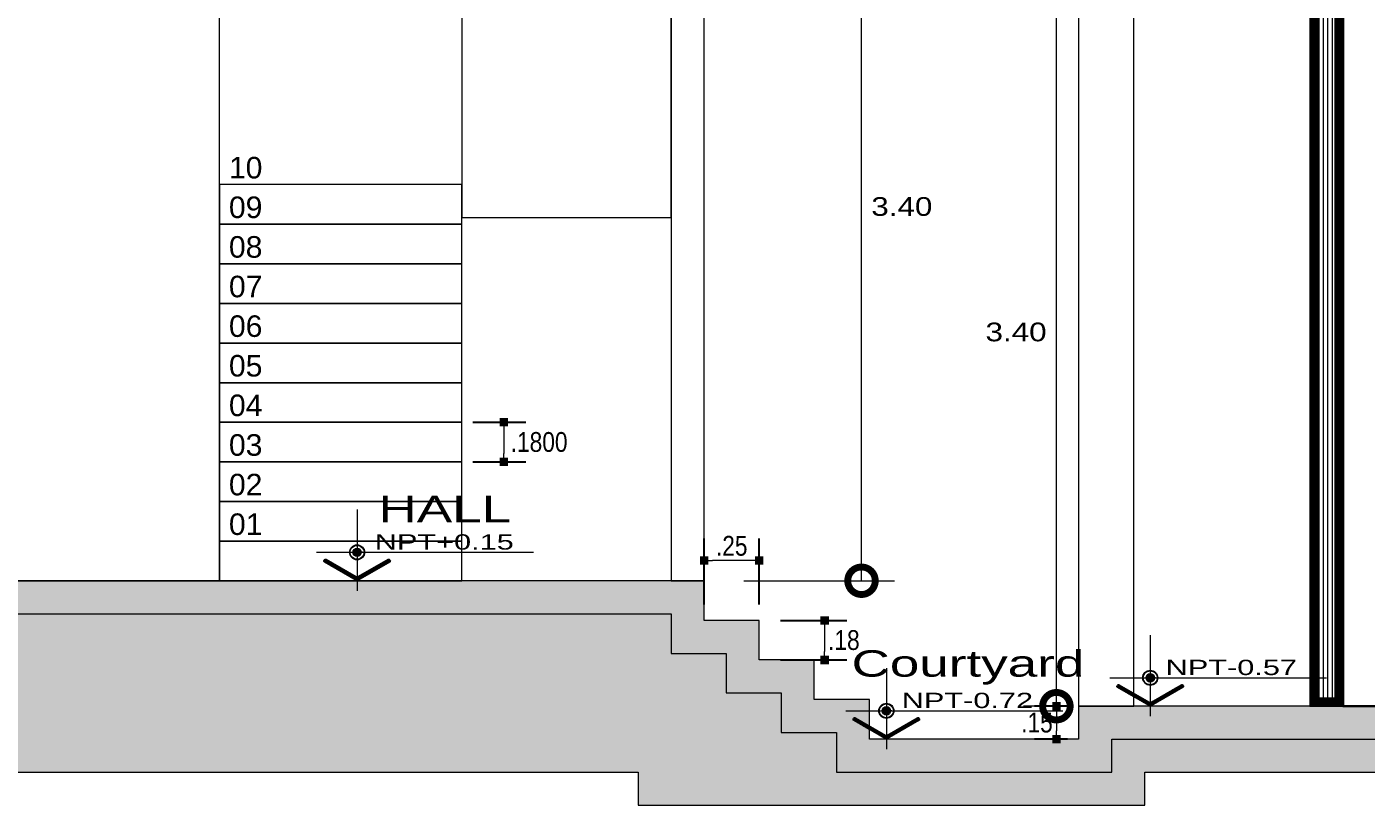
# Model space of a CAD drawing. Header units: millimetres. Extents: x 1555 to 3397, y 790 to 1592.
# Drawn here: x 1720.1 to 1726.18, y 804.46 to 808 of the extents above; entities that cross this region are included whole.
import ezdxf
from ezdxf.enums import TextEntityAlignment as Align

# ---------------------------------------------------------------- set-up
doc = ezdxf.new("R2010")
doc.units = ezdxf.units.MM
doc.layers.get('0').update_dxf_attribs({"lineweight": 5})
doc.layers.get('Defpoints').update_dxf_attribs({"lineweight": 5})
for name, color, linetype, lineweight in [('0-Hach de Muro Alto', 145, 'Continuous', 5), ('0-Muro Alto', 145, 'Continuous', 5), ('02', 2, 'Continuous', 5), ('CONCRETO', 139, 'Continuous', 9), ('COTAS', 7, 'Continuous', 9), ('COTAS-01', 7, 'Continuous', 15), ('MURO ELEV', 7, 'Continuous', 20), ('PISO LM02', 250, 'Continuous', 18), ('SOMBRA01', 250, 'Continuous', 20), ('TEXT2', 7, 'Continuous', 9), ('TEXTURA VARIOS', 251, 'Continuous', 9)]:
    doc.layers.add(name, color=color, linetype=linetype, lineweight=lineweight)
for name, color, linetype, lineweight, true_color in [('COLUMNA ELEVACION', 7, 'Continuous', 9, 0x44484a), ('CONCRETO DE  N.P.T.', 7, 'Continuous', 20, 0x4a4747), ('FLECHAS NPT', 7, 'Continuous', 13, 0x51594d), ('HACH TERRENO NATURAL', 7, 'Continuous', 9, 0x99502e), ('MURO INTERIOR 01', 7, 'Continuous', 30, 0x4b4d46), ('RELLENO DE MURO CORTE', 7, 'Continuous', 5, 0x5b605f), ('TEXTO-PASOS', 7, 'Continuous', 25, 0xb15430), ('TEXTOS NPT', 7, 'Continuous', 5, 0x54254a)]:
    doc.layers.add(name, color=color, linetype=linetype, lineweight=lineweight, true_color=true_color)
doc.styles.add('A-1', font='swissel.ttf', dxfattribs={"height": 0.075})
doc.styles.add('DETALLES', font='techl___.ttf')
doc.styles.add('STYLE1-50EJES', font='swissel.ttf', dxfattribs={"width": 1.2, "height": 0.085})
doc.styles.add('TEXTO-AMBIENTES', font='GOTHIC.TTF', dxfattribs={"width": 1.5, "height": 0.125})
doc.dimstyles.new('50$0', dxfattribs={"dimscale": 0, "dimtxt": 0.09, "dimasz": 0.038, "dimexe": 0.1, "dimexo": 0.05, "dimgap": 0.02, "dimtad": 2, "dimtih": 1, "dimtoh": 1, "dimlfac": -1, "dimzin": 4, "dimdsep": 46, "dimtxsty": 'DETALLES', "dimblk": 'BOXFILLED', "dimcen": 2.5, "dimclrd": 256, "dimclre": 256, "dimclrt": 256, "dimazin": 0, "dimtfac": 1, "dimtmove": 0, "dimatfit": 2, "dimldrblk": 'DOT', "dimfxl": 0.2, "dimfxlon": 1, "dimtolj": 1, "dimtzin": 0, "dimlwd": -1, "dimarcsym": 0})
doc.dimstyles.new('DIM-1-50ejes', dxfattribs={"dimtxt": 0.085, "dimasz": 0.25, "dimexe": 0.15, "dimexo": 0.18, "dimgap": 0.03, "dimtad": 2, "dimtih": 1, "dimtoh": 1, "dimzin": 0, "dimdsep": 46, "dimtxsty": 'STYLE1-50EJES', "dimblk1": 'DOTSMALL', "dimblk2": 'DOTSMALL', "dimsah": 1, "dimcen": 2.75, "dimclrd": 256, "dimclre": 256, "dimclrt": 256, "dimazin": 0, "dimtfac": 1, "dimtix": 1, "dimtmove": 0, "dimatfit": 3, "dimldrblk": 'DOTSMALL', "dimfxl": 1, "dimfxlon": 1, "dimtolj": 1, "dimtzin": 0, "dimlwd": -1, "dimlwe": -1, "dimarcsym": 0})

# ---------------------------------------------------------------- blocks, each defined once
blk = doc.blocks.new('_BOXFILLED')
at = {"color": 0, "linetype": 'ByBlock'}
blk.add_line((-0.5, 0), (-1, 0), dxfattribs=at)
blk.add_solid([(-0.5, 0.5), (0.5, 0.5), (-0.5, -0.5), (0.5, -0.5)], dxfattribs=at)
blk = doc.blocks.new('*D467')
at = {"layer": 'COTAS-01', "lineweight": -2, "transparency": 16777216}
for p, q in [((1723.1746, 805.3728), (1723.1746, 805.6728)), ((1723.4246, 805.3728), (1723.4246, 805.6728))]:
    blk.add_line(p, q, dxfattribs=at)
at = {"layer": 'COTAS-01', "transparency": 16777216}
blk.add_line((1723.3866, 805.5728), (1723.2126, 805.5728), dxfattribs=at)
at = {"layer": 'Defpoints', "color": 0, "transparency": 16777216}
for p in [(1723.1746, 805.5728), (1723.1746, 805.3005), (1723.4246, 805.3005)]:
    blk.add_point(p, dxfattribs=at)
at = {"layer": 'COTAS-01', "transparency": 16777216, "xscale": 0.038, "yscale": 0.038, "zscale": 0.038, "rotation": 180}
blk.add_blockref('_BOXFILLED', (1723.1746, 805.5728), dxfattribs=at)
at = {"layer": 'COTAS-01', "transparency": 16777216, "xscale": 0.038, "yscale": 0.038, "zscale": 0.038}
blk.add_blockref('_BOXFILLED', (1723.4246, 805.5728), dxfattribs=at)
at = {"layer": 'COTAS-01', "transparency": 16777216, "insert": (1723.2996, 805.6388), "char_height": 0.09, "attachment_point": 5, "style": 'DETALLES'}
blk.add_mtext('\\A1;.25', dxfattribs=at)
blk = doc.blocks.new('_Dot')
at = {"layer": '02', "color": 0, "lineweight": -2}
blk.add_line((-0.5, 0), (-1, 0), dxfattribs=at)
at = {"layer": '02', "color": 0, "const_width": 0.5}
blk.add_lwpolyline([(-0.25, 0, 1), (0.25, 0, 1)], format="xyb", close=True, dxfattribs=at)
blk = doc.blocks.new('*D468')
at = {"layer": 'COTAS-01', "lineweight": -2, "transparency": 16777216}
for p, q in [((1723.5215, 805.3005), (1723.8215, 805.3005)), ((1723.5215, 805.1205), (1723.8215, 805.1205))]:
    blk.add_line(p, q, dxfattribs=at)
at = {"layer": 'COTAS-01', "transparency": 16777216}
blk.add_line((1723.7215, 805.2625), (1723.7215, 805.1585), dxfattribs=at)
at = {"layer": 'Defpoints', "color": 0, "transparency": 16777216}
for p in [(1723.4246, 805.3005), (1723.4246, 805.1205), (1723.7215, 805.1205)]:
    blk.add_point(p, dxfattribs=at)
at = {"layer": 'COTAS-01', "transparency": 16777216, "xscale": 0.038, "yscale": 0.038, "zscale": 0.038}
for p, rotation in [((1723.7215, 805.3005), 90), ((1723.7215, 805.1205), 270)]:
    blk.add_blockref('_BOXFILLED', p, dxfattribs=dict(at, rotation=rotation))
at = {"layer": 'COTAS-01', "transparency": 16777216, "insert": (1723.8088, 805.2105), "char_height": 0.09, "attachment_point": 5, "style": 'DETALLES'}
blk.add_mtext('\\A1;.18', dxfattribs=at)
blk = doc.blocks.new('*D469')
at = {"layer": 'COTAS-01', "lineweight": -2, "transparency": 16777216}
for p, q in [((1724.8246, 804.9105), (1724.6735, 804.9105)), ((1724.8246, 804.7605), (1724.6735, 804.7605))]:
    blk.add_line(p, q, dxfattribs=at)
at = {"layer": 'COTAS-01', "transparency": 16777216}
blk.add_line((1724.7735, 804.8725), (1724.7735, 804.7985), dxfattribs=at)
at = {"layer": 'Defpoints', "color": 0, "transparency": 16777216}
for p in [(1724.8746, 804.9105), (1724.7735, 804.7605), (1724.8746, 804.7605)]:
    blk.add_point(p, dxfattribs=at)
at = {"layer": 'COTAS-01', "transparency": 16777216, "xscale": 0.038, "yscale": 0.038, "zscale": 0.038}
for p, rotation in [((1724.7735, 804.9105), 90), ((1724.7735, 804.7605), 270)]:
    blk.add_blockref('_BOXFILLED', p, dxfattribs=dict(at, rotation=rotation))
at = {"layer": 'COTAS-01', "transparency": 16777216, "insert": (1724.6853, 804.8355), "char_height": 0.09, "attachment_point": 5, "style": 'DETALLES'}
blk.add_mtext('\\A1;.15', dxfattribs=at)
blk = doc.blocks.new('*D470')
at = {"layer": 'COTAS-01', "lineweight": -2, "transparency": 16777216}
for p, q in [((1722.1246, 806.2005), (1722.3656, 806.2005)), ((1722.1246, 806.0205), (1722.3656, 806.0205))]:
    blk.add_line(p, q, dxfattribs=at)
at = {"layer": 'COTAS-01', "transparency": 16777216}
blk.add_line((1722.2656, 806.1625), (1722.2656, 806.0585), dxfattribs=at)
at = {"layer": 'Defpoints', "color": 0, "transparency": 16777216}
for p in [(1722.0746, 806.2005), (1722.0746, 806.0205), (1722.2656, 806.0205)]:
    blk.add_point(p, dxfattribs=at)
at = {"layer": 'COTAS-01', "transparency": 16777216, "xscale": 0.038, "yscale": 0.038, "zscale": 0.038}
for p, rotation in [((1722.2656, 806.2005), 90), ((1722.2656, 806.0205), 270)]:
    blk.add_blockref('_BOXFILLED', p, dxfattribs=dict(at, rotation=rotation))
at = {"layer": 'COTAS-01', "transparency": 16777216, "insert": (1722.4253, 806.1105), "char_height": 0.09, "attachment_point": 5, "style": 'DETALLES'}
blk.add_mtext('\\A1;.1800', dxfattribs=at)
blk = doc.blocks.new('_DOTSMALL')
at = {"color": 0, "linetype": 'ByBlock', "const_width": 0.5}
blk.add_lwpolyline([(-0.0625, 0, 1), (0.0625, 0, 1)], format="xyb", close=True, dxfattribs=at)
blk = doc.blocks.new('*D471')
at = {"layer": 'COTAS', "transparency": 16777216}
for p, q in [((1723.3546, 808.8805), (1724.0388, 808.8805)), ((1723.8888, 805.4805), (1723.8888, 808.8805)), ((1723.3546, 805.4805), (1724.0388, 805.4805))]:
    blk.add_line(p, q, dxfattribs=at)
at = {"layer": 'Defpoints', "color": 0, "transparency": 16777216}
for p in [(1723.1746, 808.8805), (1723.8888, 808.8805), (1723.1746, 805.4805)]:
    blk.add_point(p, dxfattribs=at)
at = {"layer": 'COTAS', "transparency": 16777216, "xscale": 0.25, "yscale": 0.25, "zscale": 0.25}
for p, rotation in [((1723.8888, 808.8805), 90), ((1723.8888, 805.4805), 270)]:
    blk.add_blockref('_DOTSMALL', p, dxfattribs=dict(at, rotation=rotation))
at = {"layer": 'COTAS', "transparency": 16777216, "insert": (1724.0719, 807.1805), "char_height": 0.085, "attachment_point": 5, "style": 'STYLE1-50EJES'}
blk.add_mtext('\\A1;3.40', dxfattribs=at)
blk = doc.blocks.new('*D516')
at = {"layer": 'COTAS', "transparency": 16777216}
for p, q in [((1724.7735, 808.3105), (1724.6235, 808.3105)), ((1724.7735, 804.9105), (1724.7735, 808.3105)), ((1724.7735, 804.9105), (1724.6235, 804.9105))]:
    blk.add_line(p, q, dxfattribs=at)
at = {"layer": 'Defpoints', "color": 0, "transparency": 16777216}
for p in [(1724.7735, 808.3105), (1724.8746, 808.3105), (1724.8746, 804.9105)]:
    blk.add_point(p, dxfattribs=at)
at = {"layer": 'COTAS', "transparency": 16777216, "xscale": 0.25, "yscale": 0.25, "zscale": 0.25}
for p, rotation in [((1724.7735, 808.3105), 90), ((1724.7735, 804.9105), 270)]:
    blk.add_blockref('_DOTSMALL', p, dxfattribs=dict(at, rotation=rotation))
at = {"layer": 'COTAS', "transparency": 16777216, "insert": (1724.5904, 806.6105), "char_height": 0.085, "attachment_point": 5, "style": 'STYLE1-50EJES'}
blk.add_mtext('\\A1;3.40', dxfattribs=at)

msp = doc.modelspace()

# ---------------------------------------------------------------- hatches: boundary and pattern name
at = {"layer": 'CONCRETO', "ltscale": 0.05}
h = msp.add_hatch(dxfattribs=at)
h.set_pattern_fill('CONCRT,_O', color=256, scale=0.08, angle=75, pattern_type=2)
h.set_pattern_definition([(75, (832.40237, -700.64873), (-0.0565685425, 0.0979795897), [0.004, -0.028, 0, -0.04, 0, -0.008]), (75, (832.37919, -700.64252), (-0.0565685425, 0.0979795897), [0, -0.028, 0.004, -0.04, 0, -0.008]), (75, (832.36373, -700.63838), (-0.0565685425, 0.0979795897), [0, -0.032, 0, -0.036, 0.004, -0.008]), (75, (832.33282, -700.6301), (-0.0565685425, 0.0979795897), [0, -0.032, 0.004, -0.036, 0, -0.008]), (165, (832.40623, -700.64977), (-0.0979795897, -0.0565685425), [0.004, -0.076]), (165, (832.414516, -700.61886), (-0.0979795897, -0.0565685425), [-0.028, 0.004, -0.024, 0, -0.02, 0.004]), (165, (832.42487, -700.58022), (-0.0979795897, -0.0565685425), [0, -0.04, 0.004, -0.02, 0, -0.016]), (165, (832.408304, -700.64204), (-0.0489897949, -0.02828427125), [0, -0.012, 0, -0.012, 0, -0.016]), (165, (832.40651, -700.63328), (-0.0489897949, -0.02828427125), [0, -0.016, 0, -0.012, 0, -0.012]), (165, (832.412445, -700.626587), (-0.0489897949, -0.02828427125), [0, -0.016, 0, -0.016, 0, -0.008]), (165, (832.40886, -700.60906), (-0.0489897949, -0.02828427125), [0, -0.012, 0, -0.016, 0, -0.012]), (120, (832.406234, -700.64977), (-0.077274066, 0.0207055236), [0.0056568, -0.03394112, 0.0056568, -0.0678823648]), (210, (832.414516, -700.61886), (-0.077274066, 0.0207055236), [-0.056568, 0.0056568, -0.0452554848, 0.0056568])])
h.paths.add_polyline_path([(1729.8746, 804.86055), (1724.9246, 804.86055), (1724.9246, 804.71055), (1723.8746, 804.71055), (1723.8746, 804.89055), (1723.6246, 804.89055), (1723.6246, 805.07055), (1723.3746, 805.07055), (1723.3746, 805.25055), (1723.1246, 805.25055), (1723.1246, 805.43055), (1711.9746, 805.43055), (1711.9746, 805.33055), (1723.0246, 805.33055), (1723.0246, 805.15055), (1723.2746, 805.15055), (1723.2746, 804.97055), (1723.5246, 804.97055), (1723.5246, 804.79055), (1723.7746, 804.79055), (1723.7746, 804.61055), (1725.0246, 804.61055), (1725.0246, 804.76055), (1729.8746, 804.76055)])
at = {"layer": 'CONCRETO DE  N.P.T.', "ltscale": 0.05}
h = msp.add_hatch(dxfattribs=at)
h.set_pattern_fill('SAND,_O', color=256, scale=0.05, pattern_type=2)
h.set_pattern_definition([(0, (832.263897, -700.108236), (0.0295, 0.0215), [0, -0.012, 0, -0.016, 0, -0.028]), (10, (832.284397, -700.085236), (0.01654435144, 0.0415034268), [0, -0.031, 0, -0.007, 0, -0.0265]), (20, (832.267397, -700.090236), (0.0105370084, 0.0485306239), [0, -0.0215, 0, -0.0145, 0, -0.0315]), (30, (832.286897, -700.095236), (0.0011865335, 0.0399448637), [0, -0.028, 0, -0.0355, 0, -0.0255]), (40, (832.278397, -700.100236), (0.01400418, 0.04242797358), [0, -0.0205, 0, -0.0165, 0, -0.0285]), (50, (832.299397, -700.105236), (-0.00770419094, 0.03126732227), [0, -0.006, 0, -0.0395, 0, -0.0235]), (60, (832.289897, -700.110236), (-0.007511851, 0.05398909236), [0, -0.0075, 0, -0.0235, 0, -0.027]), (70, (832.277897, -700.115236), (-0.01408848712, 0.02853970095), [0, -0.014, 0, -0.016, 0, -0.0365]), (80, (832.281397, -700.120236), (-0.01709383663, 0.03550775618), [0, -0.018, 0, -0.0215]), (90, (832.302897, -700.125236), (-0.0335, 0.023), [0, -0.0275, 0, -0.0155, 0, -0.0365]), (100, (832.260897, -700.120236), (-0.0302947045, 0.01344361854), [0, -0.014, 0, -0.029, 0, -0.033]), (110, (832.265897, -700.115236), (-0.0313622299, 0.0247671261), [0, -0.024, 0, -0.019, 0, -0.0265]), (120, (832.270897, -700.110236), (-0.0445967875, 0.01524390183), [0, -0.033, 0, -0.0105, 0, -0.038]), (130, (832.275897, -700.105236), (-0.0330326731, -0.00030415074), [0, -0.019, 0, -0.007, 0, -0.039]), (140, (832.280897, -700.100236), (-0.0519419007, -0.0066737509), [0, -0.0055, 0, -0.029, 0, -0.024]), (150, (832.285897, -700.095236), (-0.0401996732, -0.0166278764), [0, -0.014, 0, -0.0165, 0, -0.032]), (160, (832.290897, -700.090236), (-0.0494754931, -0.0277520374), [0, -0.0295, 0, -0.012, 0, -0.0205]), (170, (832.295897, -700.085236), (-0.02423954834, -0.02517328537), [0, -0.019, 0, -0.011, 0, -0.0385])])
h.paths.add_polyline_path([(1711.9746, 805.43055), (1723.1246, 805.43055), (1723.1246, 805.25055), (1723.3746, 805.25055), (1723.3746, 805.07055), (1723.6246, 805.07055), (1723.6246, 804.89055), (1723.8746, 804.89055), (1723.8746, 804.71055), (1724.9246, 804.71055), (1724.9246, 804.86055), (1729.8746, 804.86055), (1729.8746, 804.91055), (1724.8746, 804.91055), (1724.8746, 804.76055), (1723.9246, 804.76055), (1723.9246, 804.94055), (1723.6746, 804.94055), (1723.6746, 805.12055), (1723.4246, 805.12055), (1723.4246, 805.30055), (1723.1746, 805.30055), (1723.1746, 805.48055), (1711.9746, 805.48055)])
at = {"layer": 'FLECHAS NPT'}
h = msp.add_hatch(color=256, dxfattribs=at)
h.paths.add_polyline_path([(1721.59885, 805.59436), (1721.59885, 805.60971), (1721.58351, 805.60971, 0.4142136)])
h.paths.add_polyline_path([(1721.6142, 805.60971), (1721.59885, 805.60971), (1721.59885, 805.59436, 0.4142136)])
h.paths.add_polyline_path([(1721.6142, 805.60971, 0.4142136), (1721.59885, 805.62506), (1721.59885, 805.60971)])
h.paths.add_polyline_path([(1721.59885, 805.60971), (1721.59885, 805.62506, 0.4142136), (1721.58351, 805.60971)])
h = msp.add_hatch(dxfattribs=at)
h.set_pattern_fill('ANSI31', color=256, scale=0.040926, angle=45, style=0)
h.set_pattern_definition([(90, (1684.895328, 811.810302), (0.0051157655, 0), [])])
h.paths.add_polyline_path([(1721.45837, 805.57819, 0.4142136), (1721.44998, 805.57594), (1721.44845, 805.57329, 0.4142136), (1721.4507, 805.5649), (1721.59502, 805.48158, 0.1316525), (1721.59885, 805.48055), (1721.59885, 805.49827, -0.1316525), (1721.59502, 805.4993)])
h.paths.add_polyline_path([(1721.60269, 805.4993, -0.1316525), (1721.59885, 805.49827), (1721.59885, 805.48055, 0.1316525), (1721.60269, 805.48158), (1721.74701, 805.5649, 0.4142136), (1721.74926, 805.57329), (1721.74772, 805.57594, 0.4142136), (1721.73934, 805.57819)])
h = msp.add_hatch(color=256, dxfattribs=at)
h.paths.add_polyline_path([(1725.1996, 805.02436), (1725.1996, 805.03971), (1725.18425, 805.03971, 0.4142136)])
h.paths.add_polyline_path([(1725.21494, 805.03971), (1725.1996, 805.03971), (1725.1996, 805.02436, 0.4142136)])
h.paths.add_polyline_path([(1725.21494, 805.03971, 0.4142136), (1725.1996, 805.05506), (1725.1996, 805.03971)])
h.paths.add_polyline_path([(1725.1996, 805.03971), (1725.1996, 805.05506, 0.4142136), (1725.18425, 805.03971)])
h = msp.add_hatch(dxfattribs=at)
h.set_pattern_fill('ANSI31', color=256, scale=0.040926, angle=45, style=0)
h.set_pattern_definition([(90, (1688.4960713, 811.240302), (0.0051157655, 0), [])])
h.paths.add_polyline_path([(1725.05911, 805.00819, 0.4142136), (1725.05073, 805.00594), (1725.04919, 805.00329, 0.4142136), (1725.05144, 804.9949), (1725.19576, 804.91158, 0.1316525), (1725.1996, 804.91055), (1725.1996, 804.92827, -0.1316525), (1725.19576, 804.9293)])
h.paths.add_polyline_path([(1725.20343, 804.9293, -0.1316525), (1725.1996, 804.92827), (1725.1996, 804.91055, 0.1316525), (1725.20343, 804.91158), (1725.34775, 804.9949, 0.4142136), (1725.35, 805.00329), (1725.34847, 805.00594, 0.4142136), (1725.34008, 805.00819)])
h = msp.add_hatch(dxfattribs=at)
h.set_pattern_fill('ANSI31', color=256, scale=0.040926, angle=45, style=0)
h.set_pattern_definition([(90, (1687.2981147, 811.090302), (0.0051157655, 0), [])])
h.paths.add_polyline_path([(1723.86116, 804.85819, 0.4142136), (1723.85277, 804.85594), (1723.85124, 804.85329, 0.4142136), (1723.85348, 804.8449), (1723.9978, 804.76158, 0.1316525), (1724.00164, 804.76055), (1724.00164, 804.77827, -0.1316525), (1723.9978, 804.7793)])
h.paths.add_polyline_path([(1724.00548, 804.7793, -0.1316525), (1724.00164, 804.77827), (1724.00164, 804.76055, 0.1316525), (1724.00548, 804.76158), (1724.1498, 804.8449, 0.4142136), (1724.15204, 804.85329), (1724.15051, 804.85594, 0.4142136), (1724.14212, 804.85819)])
h = msp.add_hatch(color=256, dxfattribs=at)
h.paths.add_polyline_path([(1724.00164, 804.87436), (1724.00164, 804.88971), (1723.98629, 804.88971, 0.4142136)])
h.paths.add_polyline_path([(1724.01699, 804.88971), (1724.00164, 804.88971), (1724.00164, 804.87436, 0.4142136)])
h.paths.add_polyline_path([(1724.01699, 804.88971, 0.4142136), (1724.00164, 804.90506), (1724.00164, 804.88971)])
h.paths.add_polyline_path([(1724.00164, 804.88971), (1724.00164, 804.90506, 0.4142136), (1723.98629, 804.88971)])
at = {"layer": 'HACH TERRENO NATURAL'}
h = msp.add_hatch(dxfattribs=at)
h.set_pattern_fill('EARTH', color=256, scale=0.04, angle=30, style=0)
h.set_pattern_definition([(30, (-30.55552, 0), (0.092970453, 0.346970453), [0.254, -0.254]), (30, (-30.60315, 0.0825), (0.092970453, 0.346970453), [0.254, -0.254]), (30, (-30.65077, 0.16498), (0.092970453, 0.346970453), [0.254, -0.254]), (120, (-30.63915, 0.20835), (-0.346970453, 0.092970453), [0.254, -0.254]), (120, (-30.55666, 0.25597), (-0.346970453, 0.092970453), [0.254, -0.254]), (120, (-30.47418, 0.3036), (-0.346970453, 0.092970453), [0.254, -0.254])])
h.paths.add_polyline_path([(1723.5246, 804.97055), (1723.2746, 804.97055), (1723.2746, 805.15055), (1723.0246, 805.15055), (1723.0246, 805.33055), (1711.9746, 805.33055), (1711.9746, 805.18055), (1711.1246, 805.18055), (1711.1246, 805.03055), (1710.27849, 805.03055), (1710.27849, 804.88055), (1711.2746, 804.88055), (1711.2746, 805.03055), (1711.9746, 805.03055), (1711.9746, 804.61055), (1722.8746, 804.61055), (1722.8746, 804.46055), (1725.1746, 804.46055), (1725.1746, 804.61055), (1729.8746, 804.61055), (1729.8746, 804.76055), (1725.0246, 804.76055), (1725.0246, 804.61055), (1723.7746, 804.61055), (1723.7746, 804.79055), (1723.5246, 804.79055)])
at = {"layer": 'RELLENO DE MURO CORTE'}
h = msp.add_hatch(dxfattribs=at)
h.set_pattern_fill('_USER', color=256, scale=0.02, angle=90, style=0, pattern_type=0)
h.set_pattern_definition([(90, (5.086321, 24.85458), (-0.02, 1e-18), [])])
h.paths.add_polyline_path([(1726.0546, 808.29055), (1725.9446, 808.29055), (1725.9446, 804.93055), (1726.0546, 804.93055)])
at = {"layer": 'TEXTURA VARIOS'}
h = msp.add_hatch(color=256, dxfattribs=at)
h.paths.add_polyline_path([(1721.59885, 805.64392), (1721.59885, 805.64142, -0.4142136), (1721.63057, 805.60971), (1721.63307, 805.60971, 0.4142136)])
h.paths.add_polyline_path([(1721.56714, 805.60971), (1721.56464, 805.60971, 0.4142136), (1721.59885, 805.57549), (1721.59885, 805.57799, -0.4142136)])
h = msp.add_hatch(color=256, dxfattribs=at)
h.paths.add_polyline_path([(1721.59885, 805.62392), (1721.59885, 805.62892, 0.4142136), (1721.57964, 805.60971), (1721.58464, 805.60971, -0.4142136)])
h.paths.add_polyline_path([(1721.61807, 805.60971), (1721.61307, 805.60971, -0.4142136), (1721.59885, 805.59549), (1721.59885, 805.59049, 0.4142136)])
h = msp.add_hatch(color=256, dxfattribs=at)
h.paths.add_polyline_path([(1721.59885, 805.5976), (1721.59885, 805.60971), (1721.58675, 805.60971, 0.4142136)])
h.paths.add_polyline_path([(1721.61096, 805.60971), (1721.59885, 805.60971), (1721.59885, 805.5976, 0.4142136)])
h.paths.add_polyline_path([(1721.61096, 805.60971, 0.4142136), (1721.59885, 805.62182), (1721.59885, 805.60971)])
h.paths.add_polyline_path([(1721.59885, 805.60971), (1721.59885, 805.62182, 0.4142136), (1721.58675, 805.60971)])
h = msp.add_hatch(color=256, dxfattribs=at)
h.paths.add_polyline_path([(1725.1996, 805.07392), (1725.1996, 805.07142, -0.4142136), (1725.23131, 805.03971), (1725.23381, 805.03971, 0.4142136)])
h.paths.add_polyline_path([(1725.16788, 805.03971), (1725.16538, 805.03971, 0.4142136), (1725.1996, 805.00549), (1725.1996, 805.00799, -0.4142136)])
h = msp.add_hatch(color=256, dxfattribs=at)
h.paths.add_polyline_path([(1725.1996, 805.05392), (1725.1996, 805.05892, 0.4142136), (1725.18038, 805.03971), (1725.18538, 805.03971, -0.4142136)])
h.paths.add_polyline_path([(1725.21881, 805.03971), (1725.21381, 805.03971, -0.4142136), (1725.1996, 805.02549), (1725.1996, 805.02049, 0.4142136)])
h = msp.add_hatch(color=256, dxfattribs=at)
h.paths.add_polyline_path([(1725.1996, 805.0276), (1725.1996, 805.03971), (1725.18749, 805.03971, 0.4142136)])
h.paths.add_polyline_path([(1725.2117, 805.03971), (1725.1996, 805.03971), (1725.1996, 805.0276, 0.4142136)])
h.paths.add_polyline_path([(1725.2117, 805.03971, 0.4142136), (1725.1996, 805.05182), (1725.1996, 805.03971)])
h.paths.add_polyline_path([(1725.1996, 805.03971), (1725.1996, 805.05182, 0.4142136), (1725.18749, 805.03971)])
h = msp.add_hatch(color=256, dxfattribs=at)
h.paths.add_polyline_path([(1724.00164, 804.92392), (1724.00164, 804.92142, -0.4142136), (1724.03336, 804.88971), (1724.03586, 804.88971, 0.4142136)])
h.paths.add_polyline_path([(1723.96993, 804.88971), (1723.96743, 804.88971, 0.4142136), (1724.00164, 804.85549), (1724.00164, 804.85799, -0.4142136)])
h = msp.add_hatch(color=256, dxfattribs=at)
h.paths.add_polyline_path([(1724.00164, 804.90392), (1724.00164, 804.90892, 0.4142136), (1723.98243, 804.88971), (1723.98743, 804.88971, -0.4142136)])
h.paths.add_polyline_path([(1724.02086, 804.88971), (1724.01586, 804.88971, -0.4142136), (1724.00164, 804.87549), (1724.00164, 804.87049, 0.4142136)])
h = msp.add_hatch(color=256, dxfattribs=at)
h.paths.add_polyline_path([(1724.00164, 804.8776), (1724.00164, 804.88971), (1723.98953, 804.88971, 0.4142136)])
h.paths.add_polyline_path([(1724.01375, 804.88971), (1724.00164, 804.88971), (1724.00164, 804.8776, 0.4142136)])
h.paths.add_polyline_path([(1724.01375, 804.88971, 0.4142136), (1724.00164, 804.90182), (1724.00164, 804.88971)])
h.paths.add_polyline_path([(1724.00164, 804.88971), (1724.00164, 804.90182, 0.4142136), (1723.98953, 804.88971)])

# ---------------------------------------------------------------- linework, layer by layer
for centre, radius in [((1721.59885, 805.60971), 0.03422), ((1721.59885, 805.60971), 0.01422), ((1721.59885, 805.60971), 0.01211), ((1725.1996, 805.03971), 0.03422), ((1725.1996, 805.03971), 0.01422), ((1725.1996, 805.03971), 0.01211), ((1724.00164, 804.88971), 0.03422), ((1724.00164, 804.88971), 0.01422), ((1724.00164, 804.88971), 0.01211)]:
    msp.add_circle(centre, radius)
at = {"layer": '0-Hach de Muro Alto', "const_width": 0.04}
msp.add_lwpolyline([(1726.0546, 808.29055), (1725.9446, 808.29055), (1725.9446, 804.93055), (1726.0546, 804.93055)], close=True, dxfattribs=at)
at = {"layer": '0-Muro Alto'}
msp.add_lwpolyline([(1726.0746, 808.31055), (1725.9246, 808.31055), (1725.9246, 804.91055), (1726.0746, 804.91055)], close=True, dxfattribs=at)
at = {"layer": 'COLUMNA ELEVACION'}
for points in [[(1723.1746, 808.70214), (1723.0246, 808.81614), (1723.0246, 805.48055), (1723.1746, 805.48055)], [(1725.1246, 808.26055), (1724.8746, 808.26055), (1724.8746, 804.91055), (1725.1246, 804.91055)]]:
    msp.add_lwpolyline(points, close=True, dxfattribs=at)
at = {"layer": 'FLECHAS NPT', "ltscale": 0.8}
for p, q in [((1721.59885, 805.80377), (1721.59885, 805.43543)), ((1721.41495, 805.60971), (1722.39928, 805.60971)), ((1725.1996, 805.23377), (1725.1996, 804.86543)), ((1724.00164, 805.08377), (1724.00164, 804.71543)), ((1725.0157, 805.03971), (1726.00002, 805.03971)), ((1723.81774, 804.88971), (1724.80207, 804.88971))]:
    msp.add_line(p, q, dxfattribs=at)
for points in [[(1721.59502, 805.48158, 0.2679492), (1721.60269, 805.48158, -0.2679492), (1721.59502, 805.48158), (1721.4507, 805.5649, -0.4142136), (1721.44845, 805.57329), (1721.44998, 805.57594, -0.4142136), (1721.45837, 805.57819), (1721.59502, 805.4993, 0.2679492), (1721.60269, 805.4993), (1721.73934, 805.57819, -0.4142136), (1721.74772, 805.57594), (1721.74926, 805.57329, -0.4142136), (1721.74701, 805.5649), (1721.60269, 805.48158)], [(1725.19576, 804.91158, 0.2679492), (1725.20343, 804.91158, -0.2679492), (1725.19576, 804.91158), (1725.05144, 804.9949, -0.4142136), (1725.04919, 805.00329), (1725.05073, 805.00594, -0.4142136), (1725.05911, 805.00819), (1725.19576, 804.9293, 0.2679492), (1725.20343, 804.9293), (1725.34008, 805.00819, -0.4142136), (1725.34847, 805.00594), (1725.35, 805.00329, -0.4142136), (1725.34775, 804.9949), (1725.20343, 804.91158)], [(1723.9978, 804.76158, 0.2679492), (1724.00548, 804.76158, -0.2679492), (1723.9978, 804.76158), (1723.85348, 804.8449, -0.4142136), (1723.85124, 804.85329), (1723.85277, 804.85594, -0.4142136), (1723.86116, 804.85819), (1723.9978, 804.7793, 0.2679492), (1724.00548, 804.7793), (1724.14212, 804.85819, -0.4142136), (1724.15051, 804.85594), (1724.15204, 804.85329, -0.4142136), (1724.1498, 804.8449), (1724.00548, 804.76158)]]:
    msp.add_lwpolyline(points, format="xyb", dxfattribs=at)
at = {"layer": 'FLECHAS NPT'}
for centre in [(1721.59885, 805.60971), (1725.1996, 805.03971), (1724.00164, 804.88971)]:
    msp.add_circle(centre, 0.01535, dxfattribs=at)
at = {"layer": 'MURO ELEV'}
for points in [[(1720.9746, 808.88055), (1720.8246, 808.88055), (1720.8246, 808.08055), (1720.2246, 808.08055), (1720.2246, 808.88055), (1719.9746, 808.88055), (1719.9746, 808.88055), (1719.9746, 805.48055), (1720.9746, 805.48055)], [(1722.0746, 807.28055), (1720.9746, 807.28055), (1720.9746, 807.10055), (1722.0746, 807.10055)], [(1722.0746, 807.10055), (1720.9746, 807.10055), (1720.9746, 806.92055), (1722.0746, 806.92055)], [(1722.0746, 806.92055), (1720.9746, 806.92055), (1720.9746, 806.74055), (1722.0746, 806.74055)], [(1722.0746, 806.74055), (1720.9746, 806.74055), (1720.9746, 806.56055), (1722.0746, 806.56055)], [(1722.0746, 806.56055), (1720.9746, 806.56055), (1720.9746, 806.38055), (1722.0746, 806.38055)], [(1722.0746, 806.38055), (1720.9746, 806.38055), (1720.9746, 806.20055), (1722.0746, 806.20055)], [(1722.0746, 806.20055), (1720.9746, 806.20055), (1720.9746, 806.02055), (1722.0746, 806.02055)], [(1722.0746, 806.02055), (1720.9746, 806.02055), (1720.9746, 805.84055), (1722.0746, 805.84055)], [(1722.0746, 805.84055), (1720.9746, 805.84055), (1720.9746, 805.66055), (1722.0746, 805.66055)], [(1722.0746, 805.66055), (1720.9746, 805.66055), (1720.9746, 805.48055), (1722.0746, 805.48055)]]:
    msp.add_lwpolyline(points, close=True, dxfattribs=at)
msp.add_lwpolyline([(1722.93986, 808.88055), (1722.0746, 808.88055), (1722.0746, 807.13055), (1723.0246, 807.13055), (1723.0246, 808.81614), (1722.93986, 808.88055)], dxfattribs=at)
at = {"layer": 'MURO INTERIOR 01'}
msp.add_lwpolyline([(1727.3246, 808.31055), (1726.0746, 808.31055), (1726.0746, 804.91055), (1727.3246, 804.91055)], close=True, dxfattribs=at)
at = {"layer": 'PISO LM02'}
msp.add_lwpolyline([(1725.0246, 804.76055), (1729.8746, 804.76055), (1729.8746, 804.91055), (1724.8746, 804.91055), (1724.8746, 804.76055), (1723.9246, 804.76055), (1723.9246, 804.94055), (1723.6746, 804.94055), (1723.6746, 805.12055), (1723.4246, 805.12055), (1723.4246, 805.30055), (1723.1746, 805.30055), (1723.1746, 805.48055), (1711.9746, 805.48055), (1711.9746, 805.33055), (1723.0246, 805.33055), (1723.0246, 805.15055), (1723.2746, 805.15055), (1723.2746, 804.97055), (1723.5246, 804.97055), (1723.5246, 804.79055), (1723.7746, 804.79055), (1723.7746, 804.61055), (1725.0246, 804.61055)], close=True, dxfattribs=at)
msp.add_lwpolyline([(1710.27849, 804.88055), (1711.2746, 804.88055), (1711.2746, 805.03055), (1711.9746, 805.03055), (1711.9746, 804.61055), (1722.8746, 804.61055), (1722.8746, 804.46055), (1725.1746, 804.46055), (1725.1746, 804.61055), (1729.8746, 804.61055)], dxfattribs=at)
at = {"layer": 'SOMBRA01'}
for p, q in [((1721.62307, 805.60971), (1721.61307, 805.60971)), ((1721.61307, 805.60971), (1721.61807, 805.60971)), ((1721.62307, 805.60971), (1721.63307, 805.60971)), ((1721.62807, 805.60971), (1721.63307, 805.60971)), ((1725.22381, 805.03971), (1725.21381, 805.03971)), ((1725.21381, 805.03971), (1725.21881, 805.03971)), ((1725.22381, 805.03971), (1725.23381, 805.03971)), ((1725.22881, 805.03971), (1725.23381, 805.03971)), ((1724.02586, 804.88971), (1724.01586, 804.88971)), ((1724.01586, 804.88971), (1724.02086, 804.88971)), ((1724.02586, 804.88971), (1724.03586, 804.88971)), ((1724.03086, 804.88971), (1724.03586, 804.88971))]:
    msp.add_line(p, q, dxfattribs=at)
for centre, radius in [((1721.59885, 805.60971), 0.03172), ((1721.59885, 805.60971), 0.01922), ((1725.1996, 805.03971), 0.03172), ((1725.1996, 805.03971), 0.01922), ((1724.00164, 804.88971), 0.03172), ((1724.00164, 804.88971), 0.01922)]:
    msp.add_circle(centre, radius, dxfattribs=at)

# ---------------------------------------------------------------- texts
at = {"layer": 'TEXT2', "char_height": 0.12, "width": 1.311925, "attachment_point": 5, "style": 'TEXTO-AMBIENTES'}
for s, insert in [('\\A1;HALL', (1721.99718, 805.80665)), ('\\A1;Courtyard', (1724.37199, 805.08665))]:
    msp.add_mtext(s, dxfattribs=dict(at, insert=insert))
at = {"layer": 'TEXTO-PASOS', "style": 'A-1'}
for s, p in [('10', (1721.01726, 807.30859)), ('09', (1721.01726, 807.12859)), ('08', (1721.01726, 806.94859)), ('07', (1721.01726, 806.76859)), ('06', (1721.01726, 806.58859)), ('05', (1721.01726, 806.40859)), ('04', (1721.01726, 806.22859)), ('03', (1721.01726, 806.04859)), ('02', (1721.01726, 805.86859)), ('01', (1721.01726, 805.68859))]:
    msp.add_text(s, height=0.097851, dxfattribs=at).set_placement(p)
at = {"layer": 'TEXTOS NPT', "linetype": 'Continuous', "ltscale": 0.5, "style": 'TEXTO-AMBIENTES', "width": 1.5}
for s, p in [('NPT+0.15', (1721.99468, 805.65683)), ('NPT-0.57', (1725.56757, 805.08683)), ('NPT-0.72', (1724.36949, 804.93683))]:
    msp.add_text(s, height=0.069458, dxfattribs=at).set_placement(p, align=Align.MIDDLE_CENTER)

# ---------------------------------------------------------------- dimensions: what is measured, and where the dimension line sits
at = {"layer": 'COTAS'}
dim = msp.add_aligned_dim(p1=(1723.1746, 805.48055), p2=(1723.1746, 808.88055), distance=-0.71419, dimstyle='DIM-1-50ejes', override={"dimtmove": 1}, dxfattribs=at)
dim.commit()
dim.dimension.update_dxf_attribs({"geometry": '*D471', "text_midpoint": (1724.07189, 807.18055)})
dim = msp.add_linear_dim(base=(1724.7735, 808.31055), p1=(1724.8746, 804.91055), p2=(1724.8746, 808.31055), angle=90, dimstyle='DIM-1-50ejes', override={"dimtmove": 1}, dxfattribs=at)
dim.commit()
dim.dimension.update_dxf_attribs({"geometry": '*D516', "text_midpoint": (1724.5904, 806.61055)})
at = {"layer": 'COTAS-01'}
for p1, p2, distance, override, picture, middle in [((1722.0746, 806.20055), (1722.0746, 806.02055), 0.191, {"dimscale": 1, "dimdec": 4}, '*D470', (1722.42527, 806.11055)), ((1723.4246, 805.30055), (1723.1746, 805.30055), -0.27226, {"dimscale": 1}, '*D467', (1723.2996, 805.63879)), ((1723.4246, 805.30055), (1723.4246, 805.12055), 0.29695, {"dimscale": 1}, '*D468', (1723.80878, 805.21055)), ((1724.8746, 804.91055), (1724.8746, 804.76055), -0.1011, {"dimscale": 1}, '*D469', (1724.68528, 804.83555))]:
    dim = msp.add_aligned_dim(p1=p1, p2=p2, distance=distance, dimstyle='50$0', override=override, dxfattribs=at)
    dim.commit()
    dim.dimension.update_dxf_attribs({"geometry": picture, "text_midpoint": middle})

doc.saveas('drawing.dxf')
